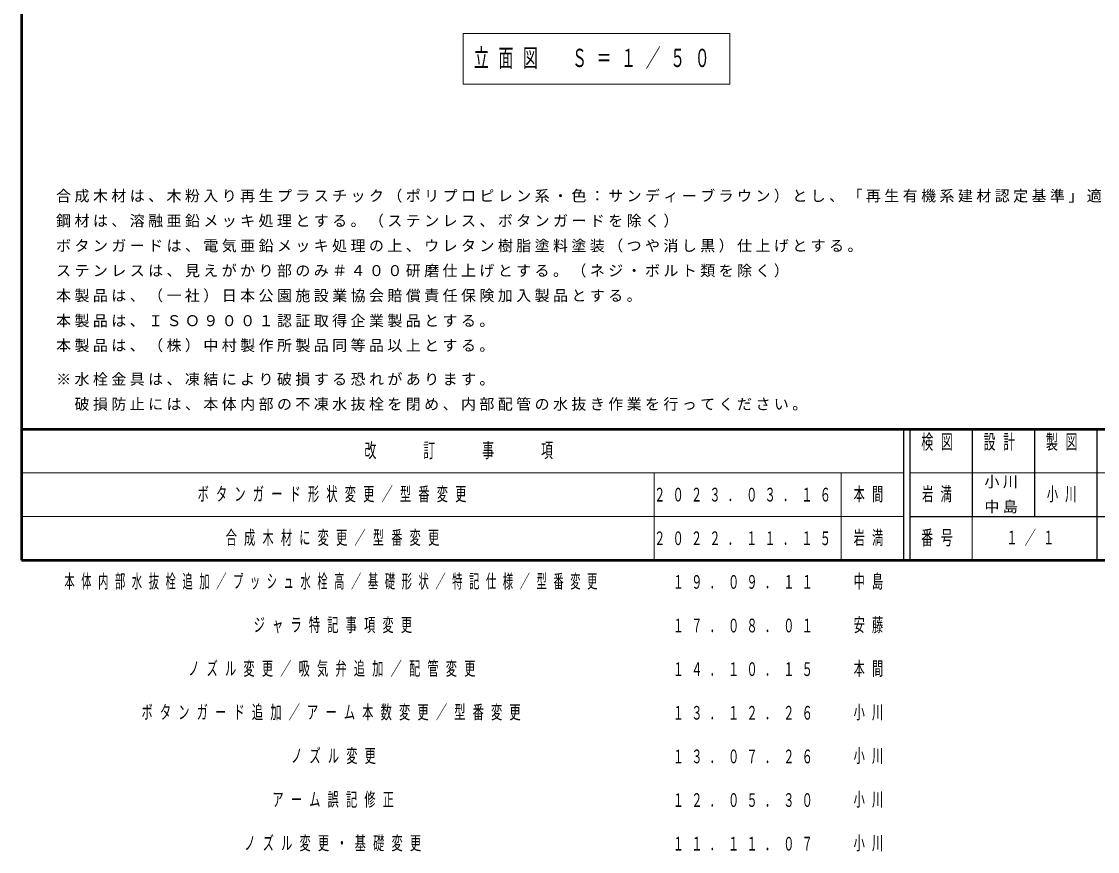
# Model space of a CAD drawing. Units: millimetres on the paper. Extents: x -385 to 0, y -47 to 267.
# Drawn here: x -385 to -212.4, y -46.7 to 86.4 of the extents above; entities that cross this region are included whole.
import ezdxf

# ---------------------------------------------------------------- set-up
doc = ezdxf.new("R2010")
doc.units = ezdxf.units.MM
doc.layers.add('1_50', color=7, linetype='Continuous', lineweight=25)
doc.layers.add('NAKAMURA図枠', color=7, linetype='Continuous', lineweight=13)
doc.layers.add('CLASS1', color=7, linetype='Continuous')
doc.layers.add('図デ_タ_99_', color=7, linetype='Continuous')
doc.styles.add('ＭＳ ゴシック', font='')
doc.styles.get('ＭＳ ゴシック').set_extended_font_data('MS Gothic')

msp = doc.modelspace()

# ---------------------------------------------------------------- linework, layer by layer
at = {"layer": '1_50', "lineweight": 13}
for p, q in [((-314.139, 84.488), (-314.139, 76.355)), ((-271.339, 84.488), (-314.139, 84.488)), ((-271.339, 76.355), (-271.339, 84.488)), ((-314.139, 76.355), (-271.339, 76.355))]:
    msp.add_line(p, q, dxfattribs=at)
at = {"layer": 'NAKAMURA図枠', "lineweight": 50}
for p, q in [((-385, 267), (-385, 0)), ((-385, 21), (0, 21)), ((-385, 0), (0, 0))]:
    msp.add_line(p, q, dxfattribs=at)
at = {"layer": 'NAKAMURA図枠', "color": 211, "lineweight": 25}
for p, q in [((-243.5, 21), (-243.5, 0)), ((-242.5, 21), (-242.5, 0)), ((-232.5, 21), (-232.5, 7)), ((-222.5, 21), (-222.5, 7)), ((-212.5, 21), (-212.5, 0)), ((-242.5, 7), (0, 7))]:
    msp.add_line(p, q, dxfattribs=at)
at = {"layer": 'NAKAMURA図枠'}
for p, q in [((-385, 14), (-243.5, 14)), ((-283.5, 14), (-283.5, 0)), ((-253.5, 14), (-253.5, 0)), ((-242.5, 14), (-187.5, 14)), ((-385, 7), (-243.5, 7)), ((-232.5, 7), (-232.5, 0))]:
    msp.add_line(p, q, dxfattribs=at)

# ---------------------------------------------------------------- texts
at = {"layer": '1_50', "insert": (-292.739, 80.422), "char_height": 2.933, "attachment_point": 5, "style": 'ＭＳ ゴシック'}
msp.add_mtext('\\T1.64;\\W0.6;立面図\u3000Ｓ＝１／５０', dxfattribs=at)
at = {"layer": 'CLASS1', "char_height": 1.76, "attachment_point": 7, "style": 'ＭＳ ゴシック'}
for s, insert in [('\\T1.23;合成木材は、木粉入り再生プラスチック（ポリプロピレン系・色：サンディーブラウン）とし、「再生有機系建材認定基準」適合品とする。', (-379.45, 57.353)), ('\\T1.23;鋼材は、溶融亜鉛メッキ処理とする。（ステンレス、ボタンガードを除く）', (-379.45, 53.353)), ('\\T1.23;ボタンガードは、電気亜鉛メッキ処理の上、ウレタン樹脂塗料塗装（つや消し黒）仕上げとする。', (-379.45, 49.353)), ('\\T1.23;ステンレスは、見えがかり部のみ＃４００研磨仕上げとする。（ネジ・ボルト類を除く）', (-379.45, 45.353)), ('\\T1.23;本製品は、（一社）日本公園施設業協会賠償責任保険加入製品とする。', (-379.45, 41.353)), ('\\T1.23;本製品は、ＩＳＯ９００１認証取得企業製品とする。', (-379.45, 37.353)), ('\\T1.23;本製品は、（株）中村製作所製品同等品以上とする。', (-379.45, 33.353)), ('\\T1.23;※水栓金具は、凍結により破損する恐れがあります。', (-379.45, 27.967)), ('\\T1.23;\u3000破損防止には、本体内部の不凍水抜栓を閉め、内部配管の水抜き作業を行ってください。', (-379.45, 23.967))]:
    msp.add_mtext(s, dxfattribs=dict(at, insert=insert))
at = {"layer": 'NAKAMURA図枠', "color": 4, "char_height": 2.346, "style": 'ＭＳ ゴシック'}
for s, insert, attachment_point in [('\\T1.64;\\W0.6;改\u3000\u3000訂\u3000\u3000事\u3000\u3000項', (-314.25, 17.5), 5), ('\\T1.64;\\W0.6;検図', (-237.5, 20.167), 2), ('\\T1.64;\\W0.6;設計', (-227.5, 20.167), 2), ('\\T1.64;\\W0.6;製図', (-217.5, 20.167), 2), ('\\T1.64;\\W0.6;番号', (-237.5, 3.5), 5)]:
    msp.add_mtext(s, dxfattribs=dict(at, insert=insert, attachment_point=attachment_point))
at = {"layer": '図デ_タ_99_', "attachment_point": 4, "style": 'ＭＳ ゴシック'}
for s, insert, char_height in [('\\T1.23;小川', (-230.5, 12.5), 1.76), ('\\T1.64;\\W0.6;ボタンガード形状変更／型番変更', (-356.75, 10.5), 2.199), ('\\T1.64;\\W0.6;２０２３．０３．１６', (-283.5, 10.5), 2.199), ('\\T1.64;\\W0.6;本間', (-251.5, 10.5), 2.199), ('\\T1.64;\\W0.6;岩満', (-240.5, 10.5), 2.199), ('\\T1.64;\\W0.6;小川', (-220.5, 10.5), 2.199), ('\\T1.23;中島', (-230.5, 8.5), 1.76), ('\\T1.64;\\W0.6;合成木材に変更／型番変更', (-352.25, 3.5), 2.199), ('\\T1.64;\\W0.6;２０２２．１１．１５', (-283.5, 3.5), 2.199), ('\\T1.64;\\W0.6;岩満', (-251.5, 3.5), 2.199), ('\\T1.64;\\W0.6;１／１', (-227, 3.5), 2.199), ('\\T1.64;\\W0.55;本体内部水抜栓追加／プッシュ水栓高／基礎形状／特記仕様／型番変更', (-378.121, -3.5), 2.199), ('\\T1.64;\\W0.6;１９．０９．１１', (-280.5, -3.5), 2.199), ('\\T1.64;\\W0.6;中島', (-251.5, -3.5), 2.199), ('\\T1.64;\\W0.6;ジャラ特記事項変更', (-347.75, -10.5), 2.199), ('\\T1.64;\\W0.6;１７．０８．０１', (-280.5, -10.5), 2.199), ('\\T1.64;\\W0.6;安藤', (-251.5, -10.5), 2.199), ('\\T1.64;\\W0.6;ノズル変更／吸気弁追加／配管変更', (-358.25, -17.5), 2.199), ('\\T1.64;\\W0.6;１４．１０．１５', (-280.5, -17.5), 2.199), ('\\T1.64;\\W0.6;本間', (-251.5, -17.5), 2.199), ('\\T1.64;\\W0.6;ボタンガード追加／アーム本数変更／型番変更', (-365.75, -24.5), 2.199), ('\\T1.64;\\W0.6;１３．１２．２６', (-280.5, -24.5), 2.199), ('\\T1.64;\\W0.6;小川', (-251.5, -24.5), 2.199), ('\\T1.64;\\W0.6;ノズル変更', (-341.75, -31.5), 2.199), ('\\T1.64;\\W0.6;１３．０７．２６', (-280.5, -31.5), 2.199), ('\\T1.64;\\W0.6;小川', (-251.5, -31.5), 2.199), ('\\T1.64;\\W0.6;アーム誤記修正', (-344.75, -38.5), 2.199), ('\\T1.64;\\W0.6;１２．０５．３０', (-280.5, -38.5), 2.199), ('\\T1.64;\\W0.6;小川', (-251.5, -38.5), 2.199), ('\\T1.64;\\W0.6;ノズル変更・基礎変更', (-349.25, -45.5), 2.199), ('\\T1.64;\\W0.6;１１．１１．０７', (-280.5, -45.5), 2.199), ('\\T1.64;\\W0.6;小川', (-251.5, -45.5), 2.199)]:
    msp.add_mtext(s, dxfattribs=dict(at, insert=insert, char_height=char_height))

doc.saveas('drawing.dxf')
